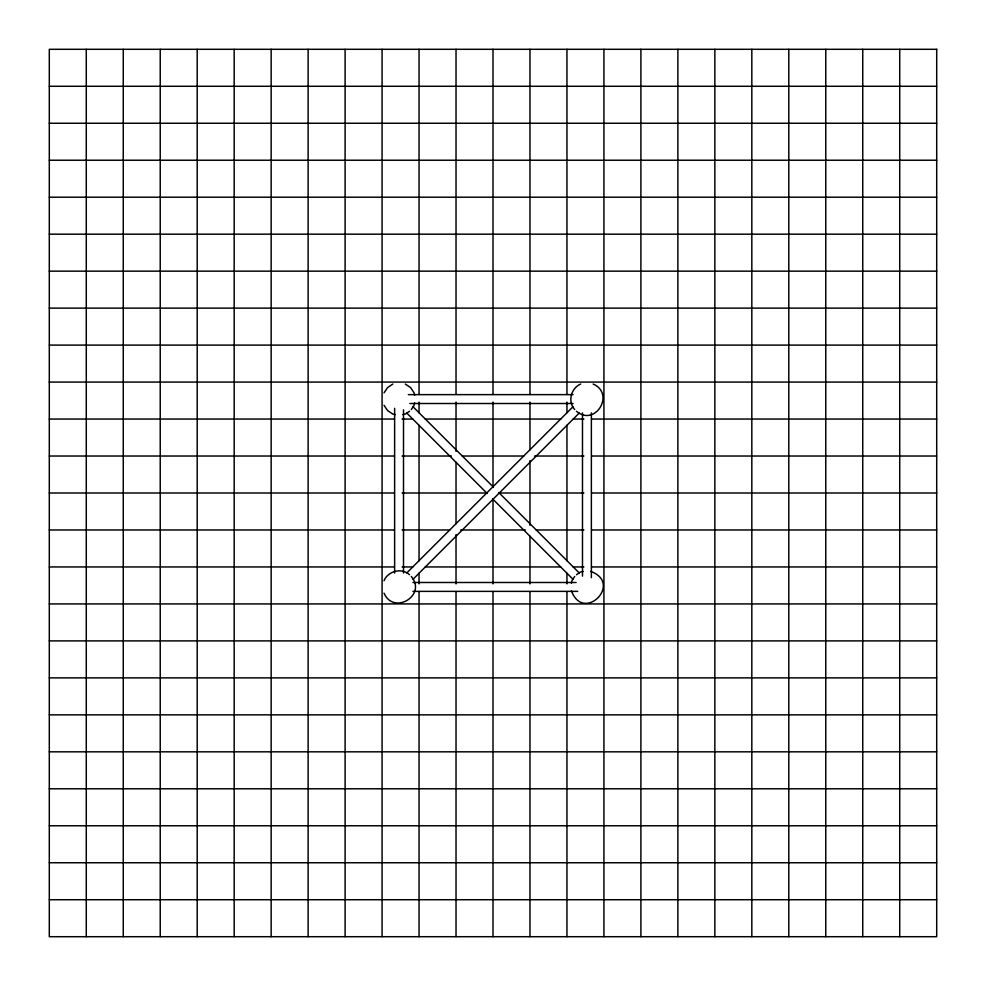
<?xml version="1.0" encoding="UTF-8"?>
<svg xmlns="http://www.w3.org/2000/svg" width="986" height="986" viewBox="0 0 986 986"><rect width="100%" height="100%" fill="white"/><g stroke="black" fill="none" stroke-linecap="round" stroke-linejoin="round"><path stroke-width="1.48" d="M414.601 402.806L414.095 405.295L411.285 409.523M571.399 583.194L571.905 580.705L574.715 576.477M384.035 392.847L387.572 387.572L392.847 384.035M384.035 580.705C388.053 570.968 401.684 567.455 409.523 574.715M406.787 572.928L572.928 406.787M413.072 579.213L579.213 413.072M409.523 411.285L405.295 414.095L402.806 414.601M580.705 384.035C570.968 388.053 567.455 401.684 574.715 409.523M576.477 574.715L580.705 571.905L583.194 571.399M49.3 86.275L936.7 86.275M49.3 123.25L936.7 123.25M49.3 160.225L936.7 160.225M49.3 197.2L936.7 197.2M49.3 234.175L936.7 234.175M49.3 271.15L936.7 271.15M49.3 308.125L936.7 308.125M49.3 345.1L936.7 345.1M49.3 382.075L936.7 382.075M408.315 394.634L573.076 394.634M409.856 403.508L573.076 403.508M49.3 419.05L394.4 419.05M402.103 419.05L412.887 419.05M425.212 419.05L560.788 419.05M573.112 419.05L583.897 419.05M591.6 419.05L936.7 419.05M49.3 456.025L394.4 456.025M402.103 456.025L451.403 456.025M462.188 456.025L523.812 456.025M534.597 456.025L583.897 456.025M591.6 456.025L936.7 456.025M49.3 493L394.4 493M402.103 493L486.837 493M499.162 493L583.897 493M591.6 493L936.7 493M49.3 529.975L394.4 529.975M402.103 529.975L449.862 529.975M460.647 529.975L525.353 529.975M536.137 529.975L583.897 529.975M591.6 529.975L936.7 529.975M49.3 566.95L394.4 566.95M402.103 566.95L412.887 566.95M425.212 566.95L560.788 566.95M573.112 566.95L583.897 566.95M591.6 566.95L936.7 566.95M412.924 582.492L576.144 582.492M412.924 591.366L577.685 591.366M49.3 603.925L936.7 603.925M49.3 640.9L936.7 640.9M49.3 677.875L936.7 677.875M49.3 714.85L936.7 714.85M49.3 751.825L936.7 751.825M49.3 788.8L936.7 788.8M49.3 825.775L936.7 825.775M49.3 862.75L936.7 862.75M49.3 899.725L936.7 899.725M395.337 414.601L392.847 414.095L387.572 410.57L384.035 405.295M590.663 571.399C623.62 583.293 583.293 623.62 571.399 590.663M593.153 384.035C615.609 393.796 595.15 427.148 576.477 411.285M405.295 384.035L410.57 387.572L414.095 392.847L414.601 395.337M413.072 406.787L493.419 487.146M498.854 492.581L579.213 572.928M406.787 413.072L487.146 493.419M492.581 498.854L572.928 579.213M411.285 576.477C427.148 595.15 393.796 615.609 384.035 593.153M899.725 49.3L899.725 936.7M862.75 49.3L862.75 936.7M825.775 49.3L825.775 936.7M788.8 49.3L788.8 936.7M751.825 49.3L751.825 936.7M714.85 49.3L714.85 936.7M677.875 49.3L677.875 936.7M640.9 49.3L640.9 936.7M603.925 49.3L603.925 936.7M591.366 412.924L591.366 577.685M582.492 412.924L582.492 576.144M566.95 49.3L566.95 394.4M566.95 402.103L566.95 412.887M566.95 425.212L566.95 560.788M566.95 573.112L566.95 583.897M566.95 591.6L566.95 936.7M529.975 49.3L529.975 394.4M529.975 402.103L529.975 449.862M529.975 460.647L529.975 525.353M529.975 536.137L529.975 583.897M529.975 591.6L529.975 936.7M493 49.3L493 394.4M493 402.103L493 486.837M493 499.162L493 583.897M493 591.6L493 936.7M456.025 49.3L456.025 394.4M456.025 402.103L456.025 451.403M456.025 462.188L456.025 523.812M456.025 534.597L456.025 583.897M456.025 591.6L456.025 936.7M419.05 49.3L419.05 394.4M419.05 402.103L419.05 412.887M419.05 425.212L419.05 560.788M419.05 573.112L419.05 583.897M419.05 591.6L419.05 936.7M403.508 409.856L403.508 573.076M394.634 408.315L394.634 573.076M382.075 49.3L382.075 936.7M345.1 49.3L345.1 936.7M308.125 49.3L308.125 936.7M271.15 49.3L271.15 936.7M234.175 49.3L234.175 936.7M197.2 49.3L197.2 936.7M160.225 49.3L160.225 936.7M123.25 49.3L123.25 936.7M86.275 49.3L86.275 936.7M936.7 49.3L49.3 49.3L49.3 936.7L936.7 936.7L936.7 49.3"/></g></svg>
